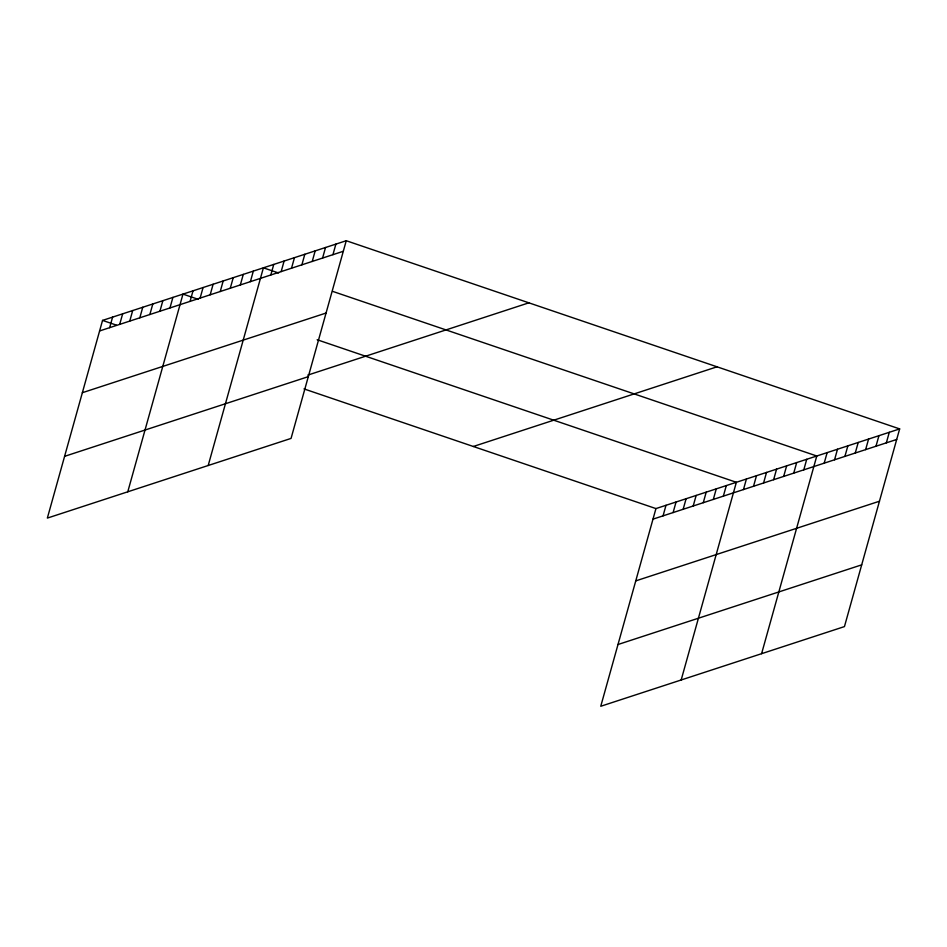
<?xml version="1.0" encoding="UTF-8"?>
<svg xmlns="http://www.w3.org/2000/svg" width="947" height="947" viewBox="0 0 947 947"><rect width="100%" height="100%" fill="white"/><g stroke="black" fill="none" stroke-linecap="round" stroke-linejoin="round"><path stroke-width="1.42" d="M346.247 240.727L102.548 320.406L47.35 518.092L291.06 438.414L346.247 240.727L899.65 428.908L844.452 626.594L600.753 706.273L655.94 508.586L899.65 428.908M109.651 327.674L112.598 317.115M119.701 324.383L122.648 313.824M129.751 321.104L132.698 310.545M139.813 317.813L142.76 307.254M149.863 314.522L152.81 303.975M159.913 311.243L162.86 300.684M169.963 307.953L172.91 297.394M127.774 491.801L182.972 294.115L198.183 299.288M190.075 301.383L193.022 290.824M200.125 298.092L203.072 287.533M210.175 294.801L213.122 284.254M220.237 291.522L223.184 280.963M230.287 288.231L233.234 277.672M240.337 284.952L243.284 274.393M250.387 281.661L253.334 271.102M208.198 465.498L263.396 267.823L278.607 272.996M270.806 274.985L273.754 264.438M281.164 271.6L284.112 261.041M291.522 268.214L294.47 257.655M301.88 264.829L304.816 254.27M312.238 261.443L315.173 250.884M322.584 258.058L325.531 247.498M332.942 254.672L335.889 244.113M663.054 515.855L666.001 505.296M673.104 512.564L676.051 502.017M683.154 509.285L686.102 498.726M693.204 505.994L696.152 495.435M703.266 502.703L706.202 492.156M713.316 499.424L716.263 488.865M723.366 496.133L726.313 485.574M681.177 679.982L736.364 482.295L317.162 339.748M743.478 489.563L746.414 479.004M753.528 486.273L756.475 475.725M763.578 482.994L766.525 472.435M773.628 479.703L776.576 469.144M783.678 476.412L786.626 465.865M793.74 473.133L796.687 462.574M803.79 469.842L806.737 459.283M761.589 653.69L816.788 456.004L332.563 291.345M824.198 463.166L827.145 452.619M834.556 459.78L837.503 449.233M844.913 456.395L847.861 445.848M855.271 453.009L858.219 442.462M865.629 449.624L868.577 439.077M875.987 446.238L878.934 435.679M886.345 442.853L889.292 432.294M99.601 330.953L343.299 251.286M82.353 392.709L326.064 313.043M307.787 375.107L528.876 302.827M64.597 456.336L308.296 376.657M473.322 446.487L717.033 366.809M652.992 519.145L896.702 439.467M635.757 580.89L879.467 501.223M617.989 644.516L861.699 564.85M102.548 320.406L116.374 325.105M303.987 388.897L655.94 508.586"/></g></svg>
